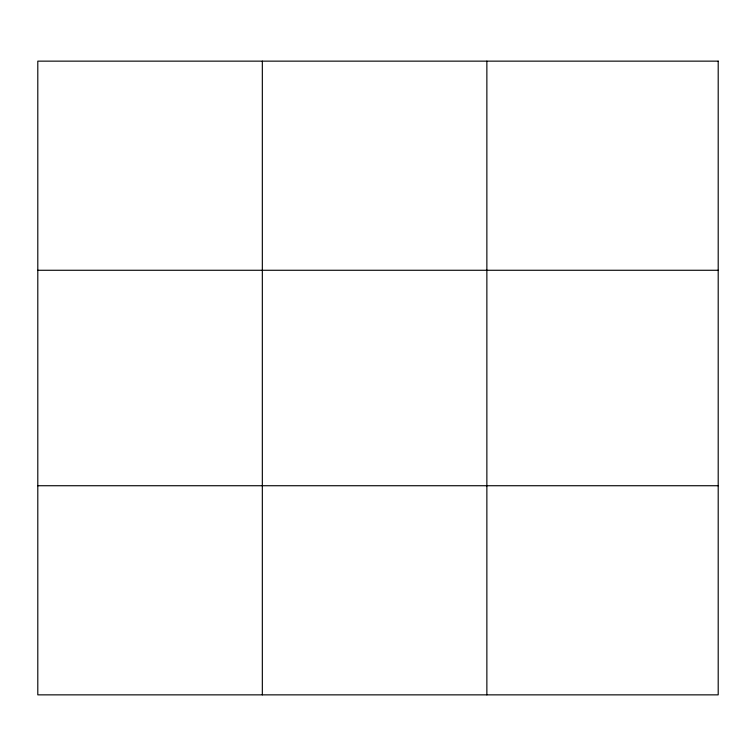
<?xml version="1.0" encoding="UTF-8"?>
<svg xmlns="http://www.w3.org/2000/svg" width="756" height="756" viewBox="0 0 756 756"><rect width="100%" height="100%" fill="white"/><g stroke="black" fill="none" stroke-linecap="round" stroke-linejoin="round"><path stroke-width="1.13" d="M262.332 61.142L262.332 694.858M486.864 61.142L486.864 694.858M37.8 270.27L718.2 270.27M37.8 485.73L718.2 485.73M718.2 61.142L718.2 694.858L37.8 694.858L37.8 61.142L718.2 61.142"/></g></svg>
